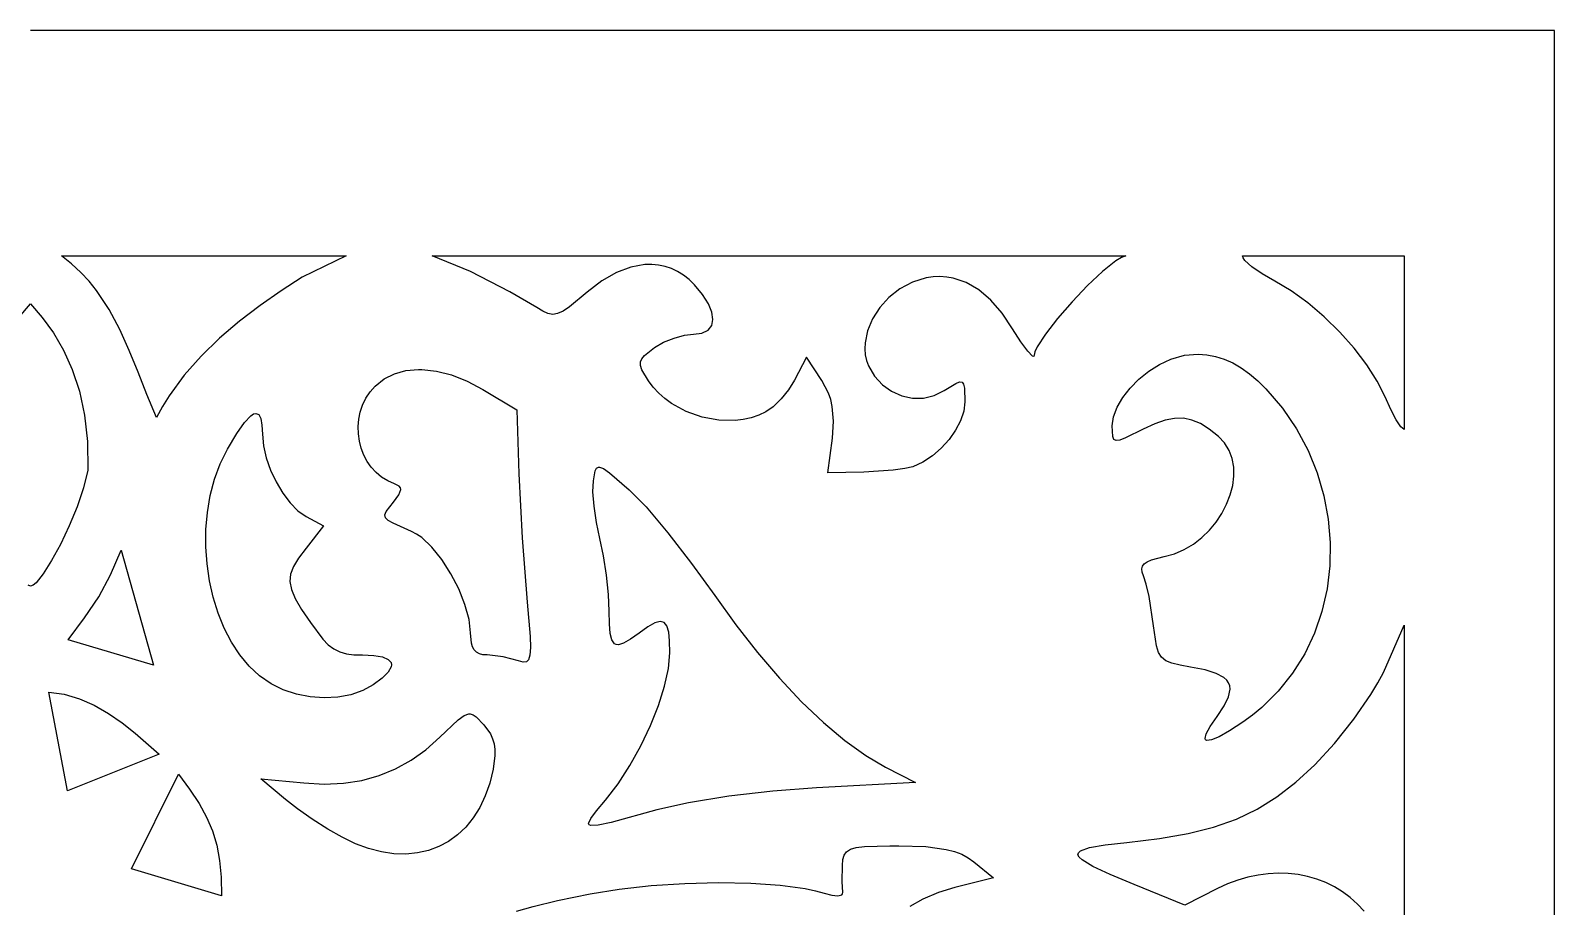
# Model space of a CAD drawing. Extents: x -213 to 423, y -34 to 331.
# Drawn here: x 105 to 423.3, y 148.5 to 331.4 of the extents above; entities that cross this region are included whole.
import ezdxf

# ---------------------------------------------------------------- set-up
doc = ezdxf.new("R2010")
doc.units = 0

msp = doc.modelspace()

# ---------------------------------------------------------------- linework, layer by layer
at = {"layer": 'Layer 1'}
for p, q in [((105.052916, 331.44174), (104.947082, 331.44174)), ((423.293738, 331.44174), (105.052916, 331.44174)), ((423.293738, -34.441721), (423.293738, 331.44174)), ((111.447013, 284.407642), (170.925346, 284.407642)), ((113.564829, 282.690311), (111.447013, 284.407642)), ((111.447013, 284.407642), (111.447013, 284.407642)), ((170.925346, 284.407642), (161.691388, 279.962642)), ((188.881735, 284.407642), (333.78521, 284.407642)), ((196.880971, 281.10035), (188.881735, 284.407642)), ((188.881735, 284.407642), (188.881735, 284.407642)), ((331.666351, 283.318039), (328.887948, 281.123324)), ((332.826344, 284.022033), (331.666351, 283.318039)), ((333.78521, 284.407642), (332.826344, 284.022033)), ((358.091599, 284.407642), (391.878876, 284.407642)), ((358.230165, 283.97839), (358.091599, 284.407642)), ((358.091599, 284.407642), (358.091599, 284.407642)), ((358.627333, 283.437491), (358.230165, 283.97839)), ((360.086155, 282.110095), (358.627333, 283.437491)), ((391.878876, 284.407642), (391.878876, 248.115628)), ((115.475533, 280.908472), (113.564829, 282.690311)), ((117.198401, 279.064634), (115.475533, 280.908472)), ((205.06564, 276.837554), (196.880971, 281.10035)), ((227.356269, 280.899948), (224.295618, 279.143649)), ((230.377925, 282.036515), (227.356269, 280.899948)), ((233.3251, 282.550965), (230.377925, 282.036515)), ((234.759669, 282.574149), (233.3251, 282.550965)), ((236.162311, 282.44091), (234.759669, 282.574149)), ((237.528591, 282.150948), (236.162311, 282.44091)), ((238.854072, 281.703966), (237.528591, 282.150948)), ((240.13432, 281.099664), (238.854072, 281.703966)), ((241.364898, 280.337746), (240.13432, 281.099664)), ((242.541372, 279.417912), (241.364898, 280.337746)), ((328.887948, 281.123324), (325.739924, 278.160348)), ((362.245436, 280.604146), (360.086155, 282.110095)), ((364.882543, 279.098337), (362.245436, 280.604146)), ((118.75271, 277.161305), (117.198401, 279.064634)), ((121.43275, 273.186203), (118.75271, 277.161305)), ((157.299534, 277.07517), (152.912616, 273.995029)), ((161.691388, 279.962642), (157.299534, 277.07517)), ((224.295618, 279.143649), (221.231457, 276.770003)), ((243.659304, 278.339864), (242.541372, 279.417912)), ((245.370025, 276.3007), (243.659304, 278.339864)), ((286.563642, 277.494228), (284.268601, 275.689729)), ((289.17646, 278.87785), (286.563642, 277.494228)), ((292.077736, 279.774477), (289.17646, 278.87785)), ((293.511961, 279.990034), (292.077736, 279.774477)), ((294.932341, 280.051782), (293.511961, 279.990034)), ((296.336702, 279.960744), (294.932341, 280.051782)), ((297.722866, 279.717941), (296.336702, 279.960744)), ((300.431902, 278.781128), (297.722866, 279.717941)), ((303.042041, 277.249518), (300.431902, 278.781128)), ((305.535874, 275.131283), (303.042041, 277.249518)), ((325.739924, 278.160348), (322.512207, 274.765964)), ((368.290471, 277.083961), (364.882543, 279.098337)), ((371.750369, 274.56818), (368.290471, 277.083961)), ((102.559952, 271.522975), (104.999999, 274.335837)), ((104.999999, 274.335837), (107.440046, 271.522975)), ((104.999999, 274.335837), (104.999999, 274.335837)), ((152.912616, 273.995029), (148.61239, 270.706607)), ((210.753957, 273.568545), (205.06564, 276.837554)), ((221.231457, 276.770003), (217.564659, 273.716911)), ((246.58377, 274.385203), (245.370025, 276.3007)), ((247.301331, 272.639058), (246.58377, 274.385203)), ((284.268601, 275.689729), (282.341919, 273.560624)), ((307.895992, 272.4346), (305.535874, 275.131283)), ((322.512207, 274.765964), (319.49472, 271.277024)), ((375.16061, 271.657626), (371.750369, 274.56818)), ((107.440046, 271.522975), (109.748074, 268.312841)), ((123.66986, 269.00323), (121.43275, 273.186203)), ((148.61239, 270.706607), (144.480612, 267.194293)), ((211.984024, 272.817162), (210.753957, 273.568545)), ((213.054653, 272.339074), (211.984024, 272.817162)), ((214.056938, 272.162144), (213.054653, 272.339074)), ((215.081972, 272.314233), (214.056938, 272.162144)), ((216.220848, 272.823201), (215.081972, 272.314233)), ((217.564659, 273.716911), (216.220848, 272.823201)), ((247.251069, 269.837561), (247.5235, 271.107949)), ((247.5235, 271.107949), (247.301331, 272.639058)), ((280.834176, 271.203178), (279.795955, 268.71366)), ((282.341919, 273.560624), (280.834176, 271.203178)), ((310.104988, 269.167642), (307.895992, 272.4346)), ((319.49472, 271.277024), (316.977391, 268.030381)), ((378.419572, 268.458932), (375.16061, 271.657626)), ((109.748074, 268.312841), (111.854913, 264.686499)), ((125.618245, 264.632449), (123.66986, 269.00323)), ((239.384171, 267.219889), (241.556364, 267.82511)), ((241.556364, 267.82511), (243.474096, 268.047573)), ((243.474096, 268.047573), (245.225575, 268.261689)), ((245.225575, 268.261689), (246.48483, 268.87358)), ((246.48483, 268.87358), (247.251069, 269.837561)), ((279.795955, 268.71366), (279.277837, 266.188338)), ((311.844393, 266.420456), (310.104988, 269.167642)), ((316.977391, 268.030381), (315.250144, 265.362886)), ((381.425628, 265.078731), (378.419572, 268.458932)), ((111.854913, 264.686499), (113.691394, 260.625014)), ((127.432114, 260.093924), (125.618245, 264.632449)), ((144.480612, 267.194293), (140.59904, 263.442476)), ((233.225529, 263.591704), (235.342568, 265.23417)), ((235.342568, 265.23417), (237.224059, 266.325159)), ((237.224059, 266.325159), (239.384171, 267.219889)), ((279.277837, 266.188338), (279.229623, 264.942334)), ((279.229623, 264.942334), (279.330403, 263.723479)), ((313.273024, 264.45711), (311.844393, 266.420456)), ((314.242116, 263.459967), (313.273024, 264.45711)), ((314.773403, 264.351586), (314.602904, 263.611392)), ((315.250144, 265.362886), (314.773403, 264.351586)), ((384.077156, 261.623657), (381.425628, 265.078731)), ((140.59904, 263.442476), (137.04943, 259.435544)), ((232.366541, 262.218544), (232.644525, 262.902919)), ((232.380082, 261.475662), (232.366541, 262.218544)), ((232.673657, 260.611357), (232.380082, 261.475662)), ((232.644525, 262.902919), (233.225529, 263.591704)), ((267.039652, 263.223337), (264.52611, 258.434378)), ((270.232291, 258.346184), (267.039652, 263.223337)), ((279.330403, 263.723479), (279.586499, 262.543807)), ((279.586499, 262.543807), (280.004235, 261.415351)), ((280.004235, 261.415351), (281.27877, 259.256963)), ((314.507846, 263.380711), (314.242116, 263.459967)), ((314.602904, 263.611392), (314.507846, 263.380711)), ((338.567856, 260.278893), (340.817341, 261.702512)), ((340.817341, 261.702512), (343.177904, 262.800003)), ((343.177904, 262.800003), (346.037817, 263.605793)), ((346.037817, 263.605793), (348.892904, 263.858337)), ((348.892904, 263.858337), (350.708645, 263.733172)), ((348.892904, 263.858337), (348.892904, 263.858337)), ((350.708645, 263.733172), (352.515682, 263.384048)), ((352.515682, 263.384048), (354.311431, 262.811841)), ((354.311431, 262.811841), (356.09331, 262.017427)), ((356.09331, 262.017427), (357.858738, 261.001682)), ((386.27253, 258.200342), (384.077156, 261.623657)), ((113.691394, 260.625014), (115.188348, 256.109453)), ((129.265671, 255.407717), (127.432114, 260.093924)), ((137.04943, 259.435544), (133.913539, 255.157887)), ((176.957846, 257.173198), (178.828673, 258.676189)), ((178.828673, 258.676189), (180.98781, 259.757773)), ((180.98781, 259.757773), (183.396357, 260.41799)), ((183.396357, 260.41799), (186.015416, 260.656878)), ((186.015416, 260.656878), (186.747429, 260.648059)), ((186.015416, 260.656878), (186.015416, 260.656878)), ((186.747429, 260.648059), (189.769262, 260.320535)), ((189.769262, 260.320535), (192.924157, 259.51805)), ((192.924157, 259.51805), (196.163484, 258.24208)), ((196.163484, 258.24208), (199.43861, 256.494101)), ((234.054929, 258.266809), (232.673657, 260.611357)), ((235.04749, 256.925333), (234.054929, 258.266809)), ((264.52611, 258.434378), (263.279379, 256.427898)), ((271.632451, 255.719738), (270.232291, 258.346184)), ((281.27877, 259.256963), (282.916358, 257.478885)), ((298.268057, 257.750747), (299.027627, 258.037852)), ((299.027627, 258.037852), (299.546525, 257.987553)), ((299.546525, 257.987553), (299.870491, 257.574736)), ((334.653213, 256.738586), (336.492222, 258.600474)), ((336.492222, 258.600474), (338.567856, 260.278893)), ((357.858738, 261.001682), (359.605132, 259.76548)), ((359.605132, 259.76548), (361.329909, 258.309698)), ((361.329909, 258.309698), (363.030488, 256.635212)), ((387.910126, 254.91542), (386.27253, 258.200342)), ((115.188348, 256.109453), (116.276604, 251.12088)), ((131.273124, 250.593892), (129.265671, 255.407717)), ((133.913539, 255.157887), (132.526287, 252.912657)), ((175.02638, 254.628604), (175.894758, 255.952694)), ((175.894758, 255.952694), (176.957846, 257.173198)), ((199.43861, 256.494101), (206.529443, 252.199031)), ((236.189721, 255.688126), (235.04749, 256.925333)), ((237.46494, 254.559597), (236.189721, 255.688126)), ((263.279379, 256.427898), (261.73885, 254.504815)), ((272.11271, 254.354949), (271.632451, 255.719738)), ((282.916358, 257.478885), (284.836248, 256.107329)), ((284.836248, 256.107329), (286.957689, 255.168506)), ((286.957689, 255.168506), (289.199928, 254.688629)), ((289.199928, 254.688629), (291.482216, 254.69391)), ((291.482216, 254.69391), (293.723801, 255.210562)), ((293.723801, 255.210562), (295.843932, 256.264795)), ((295.843932, 256.264795), (298.268057, 257.750747)), ((299.870491, 257.574736), (300.045266, 256.774282)), ((300.045266, 256.774282), (300.13021, 253.910003)), ((331.936158, 252.749716), (333.1136, 254.764557)), ((333.1136, 254.764557), (334.653213, 256.738586)), ((363.030488, 256.635212), (366.474868, 252.578533)), ((389.09816, 252.276922), (387.910126, 254.91542)), ((132.526287, 252.912657), (131.273124, 250.593892)), ((151.563028, 251.358662), (152.042916, 251.484656)), ((152.042916, 251.484656), (152.644381, 251.225023)), ((152.042916, 251.484656), (152.042916, 251.484656)), ((173.548296, 250.241702), (173.85727, 251.752419)), ((173.85727, 251.752419), (174.348591, 253.221616)), ((174.348591, 253.221616), (175.02638, 254.628604)), ((206.529443, 252.199031), (206.961596, 238.837573)), ((238.856468, 253.544156), (237.46494, 254.559597)), ((241.92173, 251.870172), (238.856468, 253.544156)), ((245.252067, 250.701444), (241.92173, 251.870172)), ((258.555346, 251.784517), (257.069158, 251.099016)), ((260.09926, 252.884048), (258.555346, 251.784517)), ((261.73885, 254.504815), (260.09926, 252.884048)), ((272.451056, 252.931016), (272.11271, 254.354949)), ((272.715903, 249.831422), (272.451056, 252.931016)), ((299.897558, 251.962884), (299.235453, 249.953948)), ((300.13021, 253.910003), (299.897558, 251.962884)), ((331.183659, 250.765394), (331.936158, 252.749716)), ((366.474868, 252.578533), (369.404794, 248.265995)), ((390.241603, 250.114608), (389.09816, 252.276922)), ((116.276604, 251.12088), (116.886993, 245.640361)), ((148.053803, 247.281517), (149.680981, 249.60201)), ((149.680981, 249.60201), (151.009665, 251.002923)), ((151.009665, 251.002923), (151.563028, 251.358662)), ((152.644381, 251.225023), (153.071196, 250.411908)), ((153.071196, 250.411908), (153.325624, 249.045966)), ((153.325624, 249.045966), (153.409929, 247.127851)), ((173.417548, 248.710151), (173.548296, 250.241702)), ((173.460907, 247.178457), (173.417548, 248.710151)), ((248.714038, 250.073244), (245.252067, 250.701444)), ((252.174202, 250.020842), (248.714038, 250.073244)), ((253.861906, 250.221588), (252.174202, 250.020842)), ((255.499119, 250.579509), (253.861906, 250.221588)), ((257.069158, 251.099016), (255.499119, 250.579509)), ((272.454791, 246.272365), (272.715903, 249.831422)), ((299.235453, 249.953948), (298.197672, 247.950044)), ((330.918876, 248.88292), (331.183659, 250.765394)), ((331.020633, 246.627854), (330.918876, 248.88292)), ((339.798963, 249.305621), (337.409988, 248.195003)), ((341.949089, 250.055902), (339.798963, 249.305621)), ((343.918839, 250.439951), (341.949089, 250.055902)), ((345.76669, 250.451875), (343.918839, 250.439951)), ((347.551116, 250.085778), (345.76669, 250.451875)), ((349.330593, 249.335766), (347.551116, 250.085778)), ((351.163595, 248.195945), (349.330593, 249.335766)), ((391.211495, 248.652752), (390.241603, 250.114608)), ((391.878876, 248.115628), (391.211495, 248.652752)), ((116.886993, 245.640361), (116.950346, 239.648962)), ((146.125068, 244.041045), (148.053803, 247.281517)), ((153.409929, 247.127851), (153.615679, 244.732979)), ((173.67425, 245.667306), (173.460907, 247.178457)), ((174.053458, 244.197387), (173.67425, 245.667306)), ((271.493471, 239.066878), (272.454791, 246.272365)), ((296.837993, 246.01802), (295.210191, 244.224725)), ((298.197672, 247.950044), (296.837993, 246.01802)), ((331.261806, 246.040532), (331.020633, 246.627854)), ((331.731154, 245.802984), (331.261806, 246.040532)), ((332.504662, 245.907433), (331.731154, 245.802984)), ((333.658314, 246.346103), (332.504662, 245.907433)), ((337.409988, 248.195003), (333.658314, 246.346103)), ((353.108599, 246.66042), (351.163595, 248.195945)), ((354.395504, 245.302275), (353.108599, 246.66042)), ((355.344948, 243.759294), (354.395504, 245.302275)), ((369.404794, 248.265995), (371.823479, 243.744008)), ((144.61654, 240.970698), (146.125068, 244.041045)), ((153.615679, 244.732979), (154.196935, 242.206724)), ((154.196935, 242.206724), (155.09971, 239.650428)), ((174.59441, 242.78939), (174.053458, 244.197387)), ((175.292984, 241.464001), (174.59441, 242.78939)), ((293.368043, 242.637007), (291.365328, 241.321715)), ((295.210191, 244.224725), (293.368043, 242.637007)), ((355.972175, 242.065099), (355.344948, 243.759294)), ((356.292429, 240.253312), (355.972175, 242.065099)), ((371.823479, 243.744008), (373.734139, 239.05898)), ((116.950346, 239.648962), (116.040173, 235.961568)), ((143.419369, 237.715106), (144.61654, 240.970698)), ((155.09971, 239.650428), (156.27002, 237.16543)), ((176.14506, 240.241909), (175.292984, 241.464001)), ((177.146518, 239.143803), (176.14506, 240.241909)), ((178.293236, 238.190371), (177.146518, 239.143803)), ((206.961596, 238.837573), (207.651122, 225.464029)), ((222.536735, 237.373545), (222.937389, 239.491031)), ((222.937389, 239.491031), (223.225567, 240.05983)), ((223.225567, 240.05983), (223.647985, 240.283962)), ((223.647985, 240.283962), (223.789096, 240.283962)), ((223.647985, 240.283962), (223.647985, 240.283962)), ((223.789096, 240.283962), (224.636856, 239.956935)), ((224.636856, 239.956935), (225.889808, 239.076128)), ((225.889808, 239.076128), (230.015624, 235.54792)), ((279.016457, 239.20799), (271.493471, 239.066878)), ((285.127925, 239.601494), (279.016457, 239.20799)), ((287.607565, 239.948543), (285.127925, 239.601494)), ((289.255821, 240.345698), (287.607565, 239.948543)), ((291.365328, 241.321715), (289.255821, 240.345698)), ((356.320954, 238.357553), (356.292429, 240.253312)), ((373.734139, 239.05898), (375.139987, 234.257322)), ((116.040173, 235.961568), (114.694464, 231.989601)), ((142.526174, 234.314075), (143.419369, 237.715106)), ((156.27002, 237.16543), (157.653877, 234.853069)), ((179.581094, 237.402301), (178.293236, 238.190371)), ((181.005971, 236.800281), (179.581094, 237.402301)), ((182.012181, 236.283793), (181.005971, 236.800281)), ((181.904531, 234.499973), (182.314035, 235.560357)), ((182.25159, 235.956068), (182.012181, 236.283793)), ((182.314035, 235.560357), (182.25159, 235.956068)), ((222.455384, 235.122716), (222.536735, 237.373545)), ((355.56379, 234.44861), (356.072992, 236.411445)), ((356.072992, 236.411445), (356.320954, 238.357553)), ((141.929573, 230.807415), (142.526174, 234.314075)), ((157.653877, 234.853069), (159.197296, 232.814686)), ((159.197296, 232.814686), (160.84629, 231.15162)), ((179.232896, 230.974147), (180.776666, 232.972642)), ((180.776666, 232.972642), (181.904531, 234.499973)), ((222.684317, 232.10644), (222.455384, 235.122716)), ((230.015624, 235.54792), (233.548818, 231.93356)), ((353.822634, 230.607243), (354.808589, 232.502669)), ((354.808589, 232.502669), (355.56379, 234.44861)), ((375.139987, 234.257322), (376.04424, 229.385442)), ((114.694464, 231.989601), (113.047613, 227.96902)), ((141.622184, 227.234933), (141.929573, 230.807415)), ((160.84629, 231.15162), (162.546874, 229.965212)), ((162.546874, 229.965212), (166.206943, 228.007295)), ((178.964961, 230.284933), (179.232896, 230.974147)), ((179.097057, 229.698619), (178.964961, 230.284933)), ((179.677228, 229.13736), (179.097057, 229.698619)), ((223.179008, 228.71849), (222.684317, 232.10644)), ((233.548818, 231.93356), (238.094641, 226.558178)), ((352.621169, 228.795954), (353.822634, 230.607243)), ((376.04424, 229.385442), (376.450112, 224.48975)), ((113.047613, 227.96902), (111.234014, 224.135786)), ((141.596628, 223.636438), (141.622184, 227.234933)), ((166.206943, 228.007295), (162.529235, 223.33299)), ((180.753522, 228.523314), (179.677228, 229.13736)), ((184.586666, 226.82549), (180.753522, 228.523314)), ((185.626493, 226.278264), (184.586666, 226.82549)), ((186.685997, 225.530838), (185.626493, 226.278264)), ((223.894929, 225.352642), (223.179008, 228.71849)), ((238.094641, 226.558178), (243.068004, 220.147875)), ((349.632684, 225.560276), (351.219438, 227.102425)), ((351.219438, 227.102425), (352.621169, 228.795954)), ((111.234014, 224.135786), (109.38806, 220.725856)), ((121.71183, 217.794479), (123.882429, 222.944934)), ((123.882429, 222.944934), (130.646943, 198.88549)), ((123.882429, 222.944934), (123.882429, 222.944934)), ((141.845522, 220.051736), (141.596628, 223.636438)), ((162.529235, 223.33299), (160.986438, 221.278228)), ((188.816148, 223.518082), (186.685997, 225.530838)), ((190.881345, 220.952618), (188.816148, 223.518082)), ((207.651122, 225.464029), (208.699027, 212.070559)), ((224.658808, 221.737561), (223.894929, 225.352642)), ((343.914726, 222.17833), (345.965084, 223.064607)), ((345.965084, 223.064607), (347.876152, 224.20313)), ((347.876152, 224.20313), (349.632684, 225.560276)), ((376.450112, 224.48975), (376.360817, 219.616655)), ((109.38806, 220.725856), (107.644144, 217.97519)), ((142.361485, 216.520637), (141.845522, 220.051736)), ((160.986438, 221.278228), (159.900922, 219.522219)), ((192.785815, 217.999842), (190.881345, 220.952618)), ((225.284143, 217.671829), (224.658808, 221.737561)), ((243.068004, 220.147875), (247.883818, 213.428753)), ((337.238943, 219.578334), (337.610792, 220.079254)), ((337.610792, 220.079254), (338.231494, 220.515051)), ((338.231494, 220.515051), (339.116409, 220.900346)), ((339.116409, 220.900346), (341.740321, 221.57792)), ((341.740321, 221.57792), (343.914726, 222.17833)), ((107.644144, 217.97519), (106.136659, 216.119748)), ((119.21537, 213.204145), (121.71183, 217.794479)), ((143.137136, 213.082947), (142.361485, 216.520637)), ((159.280668, 217.931469), (159.133656, 216.372483)), ((159.900922, 219.522219), (159.280668, 217.931469)), ((194.433786, 214.825151), (192.785815, 217.999842)), ((225.706555, 213.654143), (225.284143, 217.671829)), ((337.100586, 218.997669), (337.238943, 219.578334)), ((337.18036, 218.322636), (337.100586, 218.997669)), ((337.462904, 217.538615), (337.18036, 218.322636)), ((338.033735, 215.810973), (337.462904, 217.538615)), ((376.360817, 219.616655), (375.77957, 214.812567)), ((104.999999, 215.39549), (104.486421, 215.601474)), ((105.513576, 215.601474), (104.999999, 215.39549)), ((106.136659, 216.119748), (105.513576, 215.601474)), ((159.133656, 216.372483), (159.467866, 214.711769)), ((159.467866, 214.711769), (160.29128, 212.815831)), ((195.729485, 211.59394), (194.433786, 214.825151)), ((225.861666, 210.183198), (225.706555, 213.654143)), ((247.883818, 213.428753), (252.281438, 207.292024)), ((338.616957, 213.26879), (338.033735, 215.810973)), ((375.77957, 214.812567), (374.709587, 210.123895)), ((116.285339, 208.794466), (119.21537, 213.204145)), ((144.165093, 209.778476), (143.137136, 213.082947)), ((160.29128, 212.815831), (161.611877, 210.551176)), ((161.611877, 210.551176), (163.437638, 207.784309)), ((196.577137, 208.471606), (195.729485, 211.59394)), ((208.699027, 212.070559), (209.31456, 204.867366)), ((225.910034, 207.5305), (225.861666, 210.183198)), ((339.544293, 207.114031), (338.616957, 213.26879)), ((374.709587, 210.123895), (373.154081, 205.597047)), ((112.814027, 204.185976), (116.285339, 208.794466)), ((145.437975, 206.647031), (144.165093, 209.778476)), ((163.437638, 207.784309), (166.014437, 204.357503)), ((196.880971, 205.623545), (196.577137, 208.471606)), ((226.083177, 205.534627), (225.910034, 207.5305)), ((235.347151, 207.709192), (233.900437, 206.896093)), ((236.472687, 208.031243), (235.347151, 207.709192)), ((237.312579, 207.839462), (236.472687, 208.031243)), ((237.902361, 207.11107), (237.312579, 207.839462)), ((238.277568, 205.823284), (237.902361, 207.11107)), ((252.281438, 207.292024), (256.808802, 201.516686)), ((340.12747, 202.916839), (339.544293, 207.114031)), ((387.574988, 197.403823), (391.878876, 207.281601)), ((391.878876, 207.281601), (391.878876, 76.939031)), ((391.878876, 207.281601), (391.878876, 207.281601)), ((130.646943, 198.88549), (112.814027, 204.185976)), ((146.948401, 203.72842), (145.437975, 206.647031)), ((148.688989, 201.062451), (146.948401, 203.72842)), ((166.014437, 204.357503), (167.181264, 203.176735)), ((197.070516, 203.501809), (196.880971, 205.623545)), ((209.31456, 204.867366), (209.395001, 202.561684)), ((226.423142, 204.164544), (226.083177, 205.534627)), ((226.971978, 203.389215), (226.423142, 204.164544)), ((230.292203, 204.321396), (228.86446, 203.498677)), ((232.097013, 205.614726), (230.292203, 204.321396)), ((233.900437, 206.896093), (232.097013, 205.614726)), ((238.473732, 203.953324), (238.277568, 205.823284)), ((238.526388, 201.478406), (238.473732, 203.953324)), ((373.154081, 205.597047), (371.116268, 201.278435)), ((150.652359, 198.688932), (148.688989, 201.062451)), ((167.181264, 203.176735), (168.350786, 202.298703)), ((168.350786, 202.298703), (169.585814, 201.684141)), ((169.585814, 201.684141), (170.949155, 201.293782)), ((170.949155, 201.293782), (172.503618, 201.088362)), ((172.503618, 201.088362), (174.312013, 201.028615)), ((174.312013, 201.028615), (176.71865, 200.926363)), ((176.71865, 200.926363), (178.52029, 200.622365)), ((178.52029, 200.622365), (179.71563, 200.120757)), ((197.317812, 202.707411), (197.070516, 203.501809)), ((197.676, 202.078276), (197.317812, 202.707411)), ((198.151989, 201.605117), (197.676, 202.078276)), ((198.752685, 201.278645), (198.151989, 201.605117)), ((199.484997, 201.089574), (198.752685, 201.278645)), ((200.355832, 201.028615), (199.484997, 201.089574)), ((203.716949, 200.677482), (200.355832, 201.028615)), ((206.917499, 199.83799), (203.716949, 200.677482)), ((209.303676, 200.981464), (209.025425, 200.022846)), ((209.395001, 202.561684), (209.303676, 200.981464)), ((227.337863, 203.214885), (226.971978, 203.389215)), ((227.771735, 203.177605), (227.337863, 203.214885)), ((228.86446, 203.498677), (227.771735, 203.177605)), ((238.234273, 198.229916), (238.526388, 201.478406)), ((256.808802, 201.516686), (261.409697, 196.159151)), ((340.564128, 201.5435), (340.12747, 202.916839)), ((341.200193, 200.539562), (340.564128, 201.5435)), ((371.116268, 201.278435), (368.599363, 197.214466)), ((152.831128, 196.647671), (150.652359, 198.688932)), ((179.650797, 197.471615), (178.407886, 196.22091)), ((180.282188, 198.541247), (179.650797, 197.471615)), ((179.71563, 200.120757), (180.303364, 199.425673)), ((180.368971, 199.00687), (180.282188, 198.541247)), ((180.303364, 199.425673), (180.368971, 199.00687)), ((207.847497, 199.554969), (206.917499, 199.83799)), ((208.545086, 199.581968), (207.847497, 199.554969)), ((209.025425, 200.022846), (208.545086, 199.581968)), ((237.416365, 194.515223), (238.234273, 198.229916)), ((342.112685, 199.819447), (341.200193, 200.539562)), ((343.378626, 199.297576), (342.112685, 199.819447)), ((345.075034, 198.888371), (343.378626, 199.297576)), ((347.278932, 198.506253), (345.075034, 198.888371)), ((350.303752, 197.913745), (347.278932, 198.506253)), ((352.623119, 197.194281), (350.303752, 197.913745)), ((386.416925, 195.212383), (387.574988, 197.403823)), ((155.217916, 194.978476), (152.831128, 196.647671)), ((157.756255, 193.734556), (155.217916, 194.978476)), ((176.552152, 194.793267), (174.390477, 193.590388)), ((178.407886, 196.22091), (176.552152, 194.793267)), ((236.137118, 190.4817), (237.416365, 194.515223)), ((261.409697, 196.159151), (266.02791, 191.275833)), ((354.256388, 196.311563), (352.623119, 197.194281)), ((354.821785, 195.79764), (354.256388, 196.311563)), ((355.222916, 195.229291), (354.821785, 195.79764)), ((355.4622, 194.601979), (355.222916, 195.229291)), ((355.542058, 193.911166), (355.4622, 194.601979)), ((368.599363, 197.214466), (365.606579, 193.451551)), ((384.960649, 192.800114), (386.416925, 195.212383)), ((108.79236, 193.232226), (112.023448, 192.813716)), ((112.725832, 172.69174), (108.79236, 193.232226)), ((108.79236, 193.232226), (108.79236, 193.232226)), ((112.023448, 192.813716), (115.188841, 191.881254)), ((115.188841, 191.881254), (118.271639, 190.520723)), ((160.512304, 192.837924), (157.756255, 193.734556)), ((163.395557, 192.289331), (160.512304, 192.837924)), ((166.315507, 192.089529), (163.395557, 192.289331)), ((169.181648, 192.23927), (166.315507, 192.089529)), ((171.903474, 192.739306), (169.181648, 192.23927)), ((174.390477, 193.590388), (171.903474, 192.739306)), ((266.02791, 191.275833), (270.607225, 186.923145)), ((354.315613, 190.422162), (355.233172, 192.32089)), ((355.233172, 192.32089), (355.542058, 193.911166)), ((365.606579, 193.451551), (362.141132, 190.036098)), ((381.388578, 187.629273), (384.960649, 192.800114)), ((118.271639, 190.520723), (121.254942, 188.818006)), ((121.254942, 188.818006), (124.121851, 186.858984)), ((194.277564, 187.506579), (195.526405, 188.397108)), ((195.526405, 188.397108), (196.528193, 188.72549)), ((196.528193, 188.72549), (196.775138, 188.72549)), ((196.528193, 188.72549), (196.528193, 188.72549)), ((196.775138, 188.72549), (197.420484, 188.533552)), ((197.420484, 188.533552), (198.079815, 188.082549)), ((198.079815, 188.082549), (199.659096, 186.467712)), ((234.460987, 186.276723), (236.137118, 190.4817)), ((351.361736, 186.087092), (352.808738, 188.178684)), ((352.808738, 188.178684), (354.315613, 190.422162)), ((360.232165, 188.473173), (358.206238, 187.014517)), ((362.141132, 190.036098), (360.232165, 188.473173)), ((124.121851, 186.858984), (126.855464, 184.729541)), ((126.855464, 184.729541), (131.855207, 180.30292)), ((190.486874, 183.883615), (194.277564, 187.506579)), ((199.659096, 186.467712), (201.041273, 184.553767)), ((232.452428, 182.047663), (234.460987, 186.276723)), ((270.607225, 186.923145), (275.091431, 183.157499)), ((350.52319, 184.550864), (351.361736, 186.087092)), ((355.417765, 185.211673), (353.230973, 183.96616)), ((358.206238, 187.014517), (355.417765, 185.211673)), ((377.329016, 182.523676), (381.388578, 187.629273)), ((187.565311, 181.249672), (190.486874, 183.883615)), ((201.041273, 184.553767), (201.500176, 183.541431)), ((201.500176, 183.541431), (201.809388, 182.467049)), ((201.809388, 182.467049), (201.972734, 181.31177)), ((230.175896, 177.941895), (232.452428, 182.047663)), ((275.091431, 183.157499), (279.424312, 180.03531)), ((350.29197, 183.57033), (350.52319, 184.550864)), ((350.403754, 183.28855), (350.29197, 183.57033)), ((350.666946, 183.145816), (350.403754, 183.28855)), ((351.64699, 183.27765), (350.666946, 183.145816)), ((353.230973, 183.96616), (351.64699, 183.27765)), ((373.25221, 178.115698), (377.329016, 182.523676)), ((131.855207, 180.30292), (112.725832, 172.69174)), ((181.225832, 177.227744), (184.481108, 179.032015)), ((184.481108, 179.032015), (187.565311, 181.249672)), ((201.994041, 180.05674), (201.625832, 177.172017)), ((201.972734, 181.31177), (201.994041, 180.05674)), ((279.424312, 180.03531), (283.549654, 177.61299)), ((126.052013, 156.349309), (135.859235, 176.113684)), ((135.859235, 176.113684), (138.219999, 172.992942)), ((135.859235, 176.113684), (135.859235, 176.113684)), ((158.225346, 170.857295), (153.074791, 175.170003)), ((153.074791, 175.170003), (162.088263, 174.305698)), ((174.168339, 174.847762), (177.791054, 175.83396)), ((177.791054, 175.83396), (181.225832, 177.227744)), ((201.625832, 177.172017), (200.902883, 174.259728)), ((227.695847, 174.106791), (230.175896, 177.941895)), ((283.549654, 177.61299), (289.837904, 174.385073)), ((369.275707, 174.477948), (373.25221, 178.115698)), ((138.219999, 172.992942), (140.174281, 170.048148)), ((162.088263, 174.305698), (166.325375, 174.086531)), ((166.325375, 174.086531), (170.349257, 174.266253)), ((170.349257, 174.266253), (174.168339, 174.847762)), ((200.902883, 174.259728), (199.955241, 171.590969)), ((225.076735, 170.689726), (227.695847, 174.106791)), ((260.043139, 172.610596), (250.807763, 171.518032)), ((269.173957, 173.309101), (260.043139, 172.610596)), ((289.837904, 174.385073), (269.173957, 173.309101)), ((365.305001, 171.412075), (369.275707, 174.477948)), ((140.174281, 170.048148), (141.749183, 167.184521)), ((160.755513, 168.899165), (158.225346, 170.857295)), ((163.837101, 166.756446), (160.755513, 168.899165)), ((198.795406, 169.171377), (197.43588, 167.006587)), ((199.955241, 171.590969), (198.795406, 169.171377)), ((223.213775, 168.471085), (225.076735, 170.689726)), ((242.418904, 170.16345), (235.827638, 168.678892)), ((250.807763, 171.518032), (242.418904, 170.16345)), ((356.837089, 166.771164), (361.204119, 168.86188)), ((361.204119, 168.86188), (365.305001, 171.412075)), ((141.749183, 167.184521), (142.971805, 164.307282)), ((167.080554, 164.688596), (163.837101, 166.756446)), ((197.43588, 167.006587), (195.889165, 165.102235)), ((221.554549, 165.847324), (221.994246, 166.865436)), ((221.669764, 165.55064), (221.554549, 165.847324)), ((222.031087, 165.391294), (221.669764, 165.55064)), ((221.994246, 166.865436), (223.213775, 168.471085)), ((226.278478, 166.063659), (223.560263, 165.471891)), ((235.827638, 168.678892), (226.278478, 166.063659)), ((352.067939, 165.083728), (356.837089, 166.771164)), ((142.971805, 164.307282), (143.86925, 161.321651)), ((170.096318, 162.955073), (167.080554, 164.688596)), ((172.876999, 161.622652), (170.096318, 162.955073)), ((194.167763, 163.463956), (192.284176, 162.097387)), ((195.889165, 165.102235), (194.167763, 163.463956)), ((223.560263, 165.471891), (222.031087, 165.391294)), ((333.988043, 161.879101), (340.779388, 162.693895)), ((340.779388, 162.693895), (346.760696, 163.743371)), ((346.760696, 163.743371), (352.067939, 165.083728)), ((143.86925, 161.321651), (144.468618, 158.132847)), ((175.60801, 160.612661), (172.876999, 161.622652)), ((178.276849, 159.919466), (175.60801, 160.612661)), ((180.871014, 159.53743), (178.276849, 159.919466)), ((183.378004, 159.460917), (180.871014, 159.53743)), ((185.785317, 159.684292), (183.378004, 159.460917)), ((188.080451, 160.201919), (185.785317, 159.684292)), ((190.250904, 161.008163), (188.080451, 160.201919)), ((192.284176, 162.097387), (190.250904, 161.008163)), ((274.66599, 158.289578), (274.921881, 159.224852)), ((274.921881, 159.224852), (275.410311, 159.935284)), ((275.410311, 159.935284), (276.2201, 160.451376)), ((276.2201, 160.451376), (277.440067, 160.803629)), ((277.440067, 160.803629), (279.159033, 161.022544)), ((279.159033, 161.022544), (284.449238, 161.182365)), ((284.449238, 161.182365), (286.345404, 161.182365)), ((284.449238, 161.182365), (284.449238, 161.182365)), ((286.345404, 161.182365), (291.972361, 161.007387)), ((291.972361, 161.007387), (296.253433, 160.437951)), ((296.253433, 160.437951), (297.987487, 159.984445)), ((297.987487, 159.984445), (299.502942, 159.407284)), ((299.502942, 159.407284), (300.839086, 158.698123)), ((323.758214, 159.290387), (323.848098, 159.732397)), ((324.01199, 158.791608), (323.758214, 159.290387)), ((323.848098, 159.732397), (324.280312, 160.125283)), ((324.280312, 160.125283), (326.166409, 160.794262)), ((326.166409, 160.794262), (329.405867, 161.358482)), ((329.405867, 161.358482), (333.988043, 161.879101)), ((144.881527, 150.766601), (126.052013, 156.349309)), ((144.468618, 158.132847), (144.79701, 154.646091)), ((274.489117, 153.755286), (274.553818, 157.098962)), ((274.553818, 157.098962), (274.66599, 158.289578)), ((300.839086, 158.698123), (302.03521, 157.848615)), ((302.03521, 157.848615), (306.145043, 154.514865)), ((324.610757, 158.228416), (324.01199, 158.791608)), ((326.848579, 156.878213), (324.610757, 158.228416)), ((330.482323, 155.178618), (326.848579, 156.878213)), ((144.79701, 154.646091), (144.881527, 150.766601)), ((227.922921, 152.159566), (234.630221, 152.883446)), ((234.630221, 152.883446), (241.659987, 153.325457)), ((241.659987, 153.325457), (248.701491, 153.484761)), ((248.701491, 153.484761), (255.444001, 153.360518)), ((255.444001, 153.360518), (261.576789, 152.951891)), ((261.576789, 152.951891), (266.789124, 152.258041)), ((274.633193, 151.436878), (274.489117, 153.755286)), ((306.145043, 154.514865), (298.039988, 152.468753)), ((335.522626, 153.068476), (330.482323, 155.178618)), ((346.097154, 148.773406), (335.522626, 153.068476)), ((355.012176, 153.226223), (352.923376, 152.257087)), ((357.125183, 154.01927), (355.012176, 153.226223)), ((359.252162, 154.637797), (357.125183, 154.01927)), ((361.38288, 155.083376), (359.252162, 154.637797)), ((363.507103, 155.357579), (361.38288, 155.083376)), ((365.614597, 155.461975), (363.507103, 155.357579)), ((367.695129, 155.398136), (365.614597, 155.461975)), ((369.738465, 155.167633), (367.695129, 155.398136)), ((371.734372, 154.772037), (369.738465, 155.167633)), ((373.672614, 154.212919), (371.734372, 154.772037)), ((375.542959, 153.49185), (373.672614, 154.212919)), ((377.335173, 152.610401), (375.542959, 153.49185)), ((209.978908, 148.529751), (215.070629, 149.731916)), ((215.070629, 149.731916), (221.848818, 151.154656)), ((221.848818, 151.154656), (227.922921, 152.159566)), ((266.789124, 152.258041), (268.953019, 151.803895)), ((268.953019, 151.803895), (270.770277, 151.278128)), ((270.770277, 151.278128), (272.359934, 150.848188)), ((272.359934, 150.848188), (273.618348, 150.734677)), ((273.618348, 150.734677), (274.418455, 150.93258)), ((274.418455, 150.93258), (274.606937, 151.146743)), ((274.606937, 151.146743), (274.633193, 151.436878)), ((291.389237, 150.012524), (288.650028, 148.476105)), ((294.642627, 151.40343), (291.389237, 150.012524)), ((298.039988, 152.468753), (294.642627, 151.40343)), ((352.923376, 152.257087), (346.097154, 148.773406)), ((379.039022, 151.570143), (377.335173, 152.610401)), ((380.644273, 150.372647), (379.039022, 151.570143)), ((382.140691, 149.019485), (380.644273, 150.372647)), ((206.514944, 147.504421), (209.978908, 148.529751)), ((383.518043, 147.512226), (382.140691, 149.019485))]:
    msp.add_line(p, q, dxfattribs=at)

doc.saveas('drawing.dxf')
